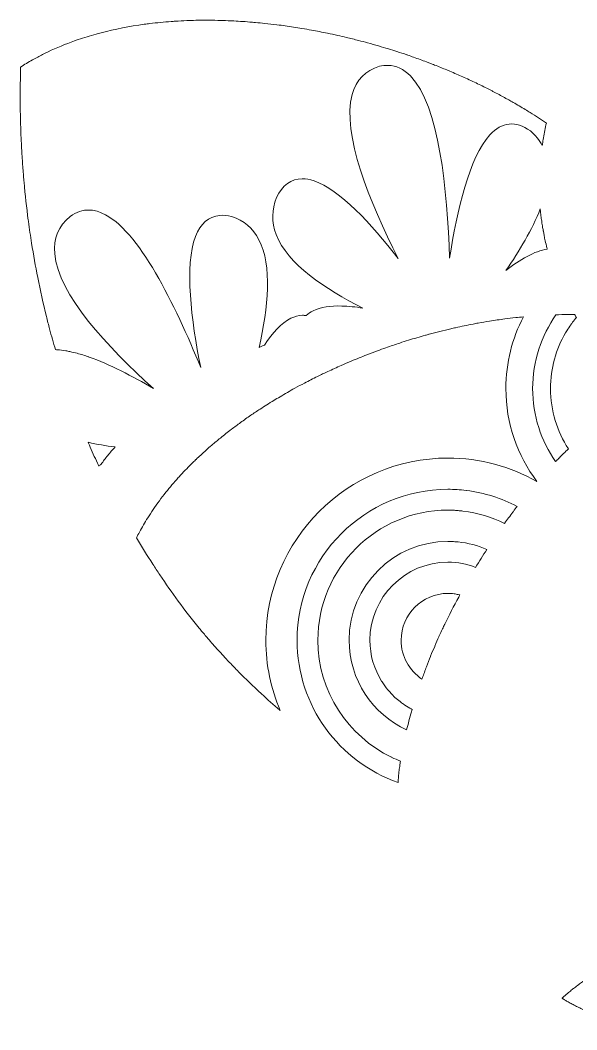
# Model space of a CAD drawing. Header units: millimetres. Extents: x -416 to 1516, y -417 to 43.
# Drawn here: x 494.75 to 521.5, y -293 to -244.5 of the extents above; entities that cross this region are included whole.
import ezdxf

# ---------------------------------------------------------------- set-up
doc = ezdxf.new("R2010")
doc.units = ezdxf.units.MM
doc.header["$MEASUREMENT"] = 0
doc.layers.add('Layer 3', color=7, linetype='Continuous')

msp = doc.modelspace()

# ---------------------------------------------------------------- linework, layer by layer
at = {"layer": 'Layer 3', "lineweight": 0}
for points, knots in [([(498.061, -260.686), (498.054, -260.684), (498.047, -260.682), (498.041, -260.68), (497.851, -260.613), (497.665, -260.553), (497.485, -260.504), (497.366, -260.471), (497.254, -260.45), (497.14, -260.426), (497.075, -260.412), (497.006, -260.392), (496.943, -260.382), (496.8, -260.357), (496.665, -260.345), (496.532, -260.336), (496.503, -260.335), (496.471, -260.328), (496.443, -260.327), (496.347, -259.997), (496.247, -259.668), (496.159, -259.336), (496.106, -259.134), (496.054, -258.932), (496.004, -258.73), (495.852, -258.111), (495.713, -257.489), (495.589, -256.863), (495.48, -256.318), (495.382, -255.77), (495.295, -255.219), (495.24, -254.873), (495.189, -254.525), (495.142, -254.177), (495.139, -254.153), (495.137, -254.129), (495.134, -254.106), (495.054, -253.501), (494.988, -252.893), (494.932, -252.284), (494.924, -252.187), (494.914, -252.09), (494.906, -251.993), (494.885, -251.746), (494.868, -251.497), (494.851, -251.249), (494.842, -251.11), (494.833, -250.972), (494.825, -250.833), (494.811, -250.605), (494.8, -250.378), (494.79, -250.15), (494.783, -249.986), (494.778, -249.821), (494.772, -249.657), (494.765, -249.446), (494.759, -249.235), (494.755, -249.024), (494.752, -248.834), (494.751, -248.644), (494.75, -248.454), (494.748, -248.264), (494.746, -248.073), (494.747, -247.883), (494.749, -247.63), (494.754, -247.376), (494.76, -247.123), (494.763, -247), (494.763, -246.878), (494.767, -246.755), (494.952, -246.635), (495.142, -246.521), (495.336, -246.411), (495.381, -246.385), (495.427, -246.36), (495.473, -246.335), (495.628, -246.25), (495.786, -246.168), (495.946, -246.089), (495.994, -246.065), (496.041, -246.041), (496.089, -246.018), (496.495, -245.824), (496.917, -245.65), (497.352, -245.495), (497.411, -245.474), (497.471, -245.454), (497.531, -245.434), (497.673, -245.386), (497.816, -245.34), (497.96, -245.295), (498.103, -245.252), (498.247, -245.21), (498.392, -245.17), (498.472, -245.148), (498.553, -245.126), (498.634, -245.105), (499.304, -244.931), (499.999, -244.797), (500.712, -244.7), (500.8, -244.688), (500.888, -244.676), (500.977, -244.665), (501.317, -244.624), (501.66, -244.589), (502.008, -244.563), (502.071, -244.559), (502.134, -244.555), (502.198, -244.551), (502.384, -244.539), (502.571, -244.529), (502.759, -244.522), (502.827, -244.519), (502.895, -244.516), (502.963, -244.514), (503.256, -244.505), (503.551, -244.502), (503.847, -244.504), (504.02, -244.505), (504.194, -244.511), (504.368, -244.515), (504.531, -244.519), (504.694, -244.523), (504.858, -244.531), (504.911, -244.533), (504.963, -244.536), (505.016, -244.539), (505.154, -244.546), (505.293, -244.556), (505.432, -244.565), (505.591, -244.575), (505.75, -244.585), (505.909, -244.599), (505.956, -244.603), (506.004, -244.607), (506.051, -244.61), (506.203, -244.624), (506.356, -244.641), (506.509, -244.657), (506.701, -244.677), (506.893, -244.697), (507.085, -244.72), (507.218, -244.737), (507.351, -244.758), (507.484, -244.776), (507.752, -244.814), (508.021, -244.853), (508.289, -244.898), (508.444, -244.923), (508.599, -244.952), (508.754, -244.98), (509.007, -245.026), (509.26, -245.076), (509.512, -245.127), (509.679, -245.162), (509.846, -245.197), (510.012, -245.234), (510.15, -245.265), (510.287, -245.297), (510.424, -245.329), (510.619, -245.376), (510.813, -245.425), (511.007, -245.475), (511.153, -245.513), (511.299, -245.55), (511.444, -245.59), (511.62, -245.638), (511.796, -245.689), (511.971, -245.741), (512.128, -245.786), (512.286, -245.83), (512.442, -245.879), (512.58, -245.921), (512.717, -245.968), (512.854, -246.012), (513.011, -246.063), (513.169, -246.112), (513.326, -246.165), (513.341, -246.17), (513.357, -246.176), (513.373, -246.181), (513.467, -246.214), (513.56, -246.248), (513.654, -246.281), (513.861, -246.354), (514.068, -246.428), (514.272, -246.505), (514.325, -246.525), (514.377, -246.545), (514.429, -246.565), (514.508, -246.595), (514.586, -246.626), (514.665, -246.656), (514.86, -246.733), (515.055, -246.811), (515.248, -246.891), (515.273, -246.901), (515.297, -246.911), (515.322, -246.921), (515.428, -246.966), (515.534, -247.011), (515.639, -247.056), (515.839, -247.143), (516.038, -247.231), (516.235, -247.321), (516.351, -247.375), (516.467, -247.428), (516.581, -247.483), (516.78, -247.577), (516.975, -247.673), (517.17, -247.771), (517.257, -247.815), (517.345, -247.859), (517.432, -247.903), (517.475, -247.926), (517.517, -247.948), (517.56, -247.971), (517.739, -248.064), (517.916, -248.16), (518.091, -248.257), (518.135, -248.281), (518.181, -248.306), (518.225, -248.331), (518.298, -248.371), (518.369, -248.412), (518.441, -248.453), (518.636, -248.564), (518.827, -248.678), (519.016, -248.793), (519.097, -248.842), (519.178, -248.891), (519.258, -248.94), (519.522, -249.105), (519.781, -249.273), (520.033, -249.445), (519.979, -249.68), (519.936, -249.917), (519.894, -250.154), (519.894, -250.155), (519.894, -250.155), (519.894, -250.155), (519.877, -250.251), (519.86, -250.346), (519.845, -250.442), (519.845, -250.442), (519.845, -250.442), (519.845, -250.442), (519.845, -250.445), (519.844, -250.447), (519.844, -250.449), (519.841, -250.471), (519.839, -250.493), (519.836, -250.515), (519.696, -250.256), (519.506, -250.026), (519.265, -249.823), (518.916, -249.568), (518.573, -249.456), (518.245, -249.489), (517.917, -249.521), (517.603, -249.696), (517.314, -250.015), (516.343, -251.082), (515.726, -253.653), (515.383, -255.93), (515.266, -252.676), (514.89, -248.588), (513.502, -247.178), (513.179, -246.85), (512.818, -246.681), (512.421, -246.672), (512.288, -246.669), (512.152, -246.684), (512.012, -246.717), (511.337, -246.914), (510.897, -247.371), (510.703, -248.077), (510.185, -249.959), (511.547, -253.245), (512.912, -255.952), (511.626, -254.283), (510.09, -252.637), (508.869, -252.22), (508.669, -252.152), (508.479, -252.118), (508.302, -252.118), (507.77, -252.117), (507.347, -252.421), (507.061, -253.026), (506.83, -253.606), (506.825, -254.199), (507.046, -254.792), (507.582, -256.224), (509.414, -257.422), (511.209, -258.332), (510.861, -258.277), (510.519, -258.241), (510.198, -258.233), (509.663, -258.219), (509.184, -258.283), (508.822, -258.461), (508.695, -258.523), (508.587, -258.602), (508.491, -258.689), (508.43, -258.681), (508.37, -258.678), (508.309, -258.679), (508.126, -258.684), (507.94, -258.73), (507.752, -258.823), (507.309, -259.044), (506.877, -259.518), (506.48, -260.108), (506.397, -260.145), (506.314, -260.183), (506.232, -260.221), (506.656, -258.315), (506.868, -256.296), (506.219, -255.05), (505.93, -254.493), (505.493, -254.118), (504.906, -253.932), (504.701, -253.883), (504.51, -253.866), (504.334, -253.882), (503.805, -253.93), (503.408, -254.271), (503.172, -254.892), (502.643, -256.277), (502.958, -258.926), (503.425, -261.191), (502.197, -258.197), (500.444, -254.527), (498.677, -253.766), (498.472, -253.677), (498.271, -253.629), (498.076, -253.622), (497.75, -253.611), (497.439, -253.713), (497.144, -253.931), (496.589, -254.384), (496.34, -254.988), (496.404, -255.725), (496.573, -257.691), (498.962, -260.217), (501.152, -262.2), (500.136, -261.596), (499.045, -261.034), (498.061, -260.686)], [0, 0, 0, 0, 1, 1, 1, 2, 2, 2, 3, 3, 3, 4, 4, 4, 5, 5, 5, 6, 6, 6, 7, 7, 7, 8, 8, 8, 9, 9, 9, 10, 10, 10, 11, 11, 11, 12, 12, 12, 13, 13, 13, 14, 14, 14, 15, 15, 15, 16, 16, 16, 17, 17, 17, 18, 18, 18, 19, 19, 19, 20, 20, 20, 21, 21, 21, 22, 22, 22, 23, 23, 23, 24, 24, 24, 25, 25, 25, 26, 26, 26, 27, 27, 27, 28, 28, 28, 29, 29, 29, 30, 30, 30, 31, 31, 31, 32, 32, 32, 33, 33, 33, 34, 34, 34, 35, 35, 35, 36, 36, 36, 37, 37, 37, 38, 38, 38, 39, 39, 39, 40, 40, 40, 41, 41, 41, 42, 42, 42, 43, 43, 43, 44, 44, 44, 45, 45, 45, 46, 46, 46, 47, 47, 47, 48, 48, 48, 49, 49, 49, 50, 50, 50, 51, 51, 51, 52, 52, 52, 53, 53, 53, 54, 54, 54, 55, 55, 55, 56, 56, 56, 57, 57, 57, 58, 58, 58, 59, 59, 59, 60, 60, 60, 61, 61, 61, 62, 62, 62, 63, 63, 63, 64, 64, 64, 65, 65, 65, 66, 66, 66, 67, 67, 67, 68, 68, 68, 69, 69, 69, 70, 70, 70, 71, 71, 71, 72, 72, 72, 73, 73, 73, 74, 74, 74, 75, 75, 75, 76, 76, 76, 77, 77, 77, 78, 78, 78, 79, 79, 79, 80, 80, 80, 81, 81, 81, 82, 82, 82, 83, 83, 83, 84, 84, 84, 85, 85, 85, 86, 86, 86, 87, 87, 87, 88, 88, 88, 89, 89, 89, 90, 90, 90, 91, 91, 91, 92, 92, 92, 93, 93, 93, 94, 94, 94, 95, 95, 95, 96, 96, 96, 97, 97, 97, 98, 98, 98, 99, 99, 99, 100, 100, 100, 101, 101, 101, 102, 102, 102, 103, 103, 103, 104, 104, 104, 105, 105, 105, 106, 106, 106, 107, 107, 107, 108, 108, 108, 109, 109, 109, 110, 110, 110, 111, 111, 111, 112, 112, 112, 113, 113, 113, 114, 114, 114, 115, 115, 115, 116, 116, 116, 116]), ([(520.075, -255.497), (519.471, -255.589), (518.771, -255.997), (518.087, -256.532), (518.738, -255.588), (519.355, -254.557), (519.738, -253.566), (519.744, -253.63), (519.752, -253.694), (519.759, -253.758), (519.769, -253.848), (519.778, -253.939), (519.789, -254.029), (519.795, -254.069), (519.803, -254.108), (519.808, -254.148), (519.81, -254.159), (519.811, -254.171), (519.813, -254.183), (519.817, -254.226), (519.822, -254.27), (519.828, -254.313), (519.836, -254.361), (519.846, -254.409), (519.855, -254.458), (519.861, -254.49), (519.867, -254.522), (519.873, -254.554), (519.877, -254.574), (519.879, -254.595), (519.883, -254.615), (519.886, -254.634), (519.891, -254.652), (519.895, -254.671), (519.901, -254.701), (519.906, -254.73), (519.911, -254.76), (519.924, -254.832), (519.936, -254.903), (519.951, -254.975), (519.96, -255.015), (519.965, -255.056), (519.974, -255.096), (519.999, -255.21), (520.031, -255.323), (520.061, -255.437), (520.066, -255.457), (520.07, -255.477), (520.075, -255.497)], [0, 0, 0, 0, 1, 1, 1, 2, 2, 2, 3, 3, 3, 4, 4, 4, 5, 5, 5, 6, 6, 6, 7, 7, 7, 8, 8, 8, 9, 9, 9, 10, 10, 10, 11, 11, 11, 12, 12, 12, 13, 13, 13, 14, 14, 14, 15, 15, 15, 16, 16, 16, 16]), ([(515.304, -265.538), (515.304, -265.538), (515.304, -265.538), (515.304, -265.538), (515.303, -265.538), (515.303, -265.538), (515.303, -265.538), (510.479, -265.538), (506.553, -269.464), (506.553, -274.289), (506.553, -275.484), (506.799, -276.621), (507.235, -277.66), (507.229, -277.655), (507.223, -277.65), (507.217, -277.645), (506.921, -277.392), (506.632, -277.132), (506.346, -276.869), (506.271, -276.8), (506.196, -276.731), (506.122, -276.661), (505.849, -276.405), (505.58, -276.146), (505.317, -275.882), (505.29, -275.856), (505.264, -275.83), (505.238, -275.804), (505.093, -275.657), (504.951, -275.508), (504.809, -275.358), (504.744, -275.289), (504.677, -275.222), (504.613, -275.153), (504.496, -275.027), (504.383, -274.9), (504.268, -274.773), (504.181, -274.676), (504.092, -274.581), (504.007, -274.483), (503.927, -274.393), (503.85, -274.3), (503.772, -274.209), (503.655, -274.072), (503.537, -273.937), (503.423, -273.799), (503.4, -273.771), (503.378, -273.742), (503.355, -273.714), (503.005, -273.288), (502.665, -272.853), (502.338, -272.407), (502.035, -271.993), (501.743, -271.573), (501.459, -271.15), (501.344, -270.979), (501.231, -270.807), (501.119, -270.635), (500.848, -270.217), (500.584, -269.796), (500.331, -269.37), (500.377, -269.277), (500.43, -269.186), (500.479, -269.094), (500.603, -268.863), (500.735, -268.635), (500.876, -268.41), (500.96, -268.276), (501.047, -268.143), (501.136, -268.011), (501.328, -267.729), (501.532, -267.451), (501.75, -267.178), (501.94, -266.94), (502.137, -266.705), (502.345, -266.474), (502.357, -266.461), (502.368, -266.45), (502.38, -266.437), (502.57, -266.228), (502.771, -266.023), (502.975, -265.82), (503.015, -265.78), (503.054, -265.74), (503.094, -265.7), (503.12, -265.676), (503.144, -265.651), (503.17, -265.627), (503.179, -265.618), (503.189, -265.61), (503.198, -265.601), (503.269, -265.532), (503.346, -265.467), (503.42, -265.399), (503.593, -265.236), (503.768, -265.075), (503.951, -264.918), (504.086, -264.802), (504.227, -264.69), (504.366, -264.577), (504.54, -264.435), (504.714, -264.292), (504.894, -264.154), (504.896, -264.153), (504.898, -264.152), (504.899, -264.151), (505.043, -264.041), (505.193, -263.937), (505.34, -263.83), (505.5, -263.713), (505.661, -263.597), (505.826, -263.484), (505.974, -263.382), (506.127, -263.284), (506.278, -263.185), (506.493, -263.045), (506.71, -262.906), (506.931, -262.771), (507.031, -262.71), (507.132, -262.651), (507.233, -262.592), (507.469, -262.453), (507.706, -262.316), (507.947, -262.183), (508.099, -262.1), (508.253, -262.018), (508.407, -261.938), (508.615, -261.828), (508.826, -261.721), (509.038, -261.616), (509.2, -261.536), (509.363, -261.458), (509.526, -261.381), (509.739, -261.282), (509.952, -261.184), (510.167, -261.09), (510.331, -261.018), (510.495, -260.947), (510.659, -260.878), (510.907, -260.774), (511.156, -260.675), (511.406, -260.578), (511.575, -260.512), (511.743, -260.446), (511.912, -260.383), (512.047, -260.334), (512.183, -260.286), (512.319, -260.238), (512.543, -260.16), (512.767, -260.084), (512.993, -260.01), (513.129, -259.966), (513.266, -259.922), (513.403, -259.88), (513.675, -259.796), (513.948, -259.714), (514.221, -259.638), (514.277, -259.623), (514.332, -259.606), (514.387, -259.591), (514.394, -259.589), (514.4, -259.588), (514.407, -259.586), (514.749, -259.493), (515.092, -259.407), (515.435, -259.327), (515.513, -259.309), (515.591, -259.292), (515.67, -259.275), (515.95, -259.212), (516.231, -259.153), (516.511, -259.099), (516.594, -259.083), (516.677, -259.067), (516.76, -259.052), (516.943, -259.018), (517.126, -258.991), (517.308, -258.961), (517.551, -258.922), (517.794, -258.884), (518.036, -258.852), (518.211, -258.829), (518.384, -258.81), (518.558, -258.79), (518.683, -258.776), (518.807, -258.765), (518.931, -258.754), (518.394, -259.786), (518.087, -260.957), (518.087, -262.2), (518.087, -263.873), (518.646, -265.414), (519.577, -266.662), (518.312, -265.949), (516.856, -265.538), (515.304, -265.538)], [0, 0, 0, 0, 1, 1, 1, 2, 2, 2, 3, 3, 3, 4, 4, 4, 5, 5, 5, 6, 6, 6, 7, 7, 7, 8, 8, 8, 9, 9, 9, 10, 10, 10, 11, 11, 11, 12, 12, 12, 13, 13, 13, 14, 14, 14, 15, 15, 15, 16, 16, 16, 17, 17, 17, 18, 18, 18, 19, 19, 19, 20, 20, 20, 21, 21, 21, 22, 22, 22, 23, 23, 23, 24, 24, 24, 25, 25, 25, 26, 26, 26, 27, 27, 27, 28, 28, 28, 29, 29, 29, 30, 30, 30, 31, 31, 31, 32, 32, 32, 33, 33, 33, 34, 34, 34, 35, 35, 35, 36, 36, 36, 37, 37, 37, 38, 38, 38, 39, 39, 39, 40, 40, 40, 41, 41, 41, 42, 42, 42, 43, 43, 43, 44, 44, 44, 45, 45, 45, 46, 46, 46, 47, 47, 47, 48, 48, 48, 49, 49, 49, 50, 50, 50, 51, 51, 51, 52, 52, 52, 53, 53, 53, 54, 54, 54, 55, 55, 55, 56, 56, 56, 57, 57, 57, 58, 58, 58, 59, 59, 59, 60, 60, 60, 61, 61, 61, 62, 62, 62, 63, 63, 63, 64, 64, 64, 65, 65, 65, 65]), ([(519.373, -262.2), (519.373, -260.881), (519.79, -259.661), (520.495, -258.655), (520.534, -258.654), (520.575, -258.651), (520.614, -258.65), (520.835, -258.645), (521.054, -258.644), (521.271, -258.646), (521.309, -258.646), (521.349, -258.644), (521.387, -258.645), (521.388, -258.645), (521.389, -258.645), (521.39, -258.645), (521.39, -258.645), (521.391, -258.646), (521.391, -258.646), (521.418, -258.691), (521.449, -258.734), (521.477, -258.779), (521.414, -258.855), (521.356, -258.935), (521.297, -259.013), (521.266, -259.055), (521.232, -259.095), (521.202, -259.138), (521.137, -259.23), (521.077, -259.327), (521.018, -259.423), (520.998, -259.456), (520.975, -259.487), (520.956, -259.521), (520.495, -260.309), (520.23, -261.223), (520.23, -262.2), (520.23, -263.267), (520.549, -264.258), (521.091, -265.093), (521.012, -265.169), (520.936, -265.249), (520.857, -265.326), (520.853, -265.33), (520.848, -265.335), (520.843, -265.339), (520.781, -265.401), (520.718, -265.462), (520.657, -265.525), (520.65, -265.532), (520.644, -265.538), (520.638, -265.545), (520.584, -265.6), (520.529, -265.652), (520.475, -265.707), (519.785, -264.708), (519.373, -263.504), (519.373, -262.2)], [0, 0, 0, 0, 1, 1, 1, 2, 2, 2, 3, 3, 3, 4, 4, 4, 5, 5, 5, 6, 6, 6, 7, 7, 7, 8, 8, 8, 9, 9, 9, 10, 10, 10, 11, 11, 11, 12, 12, 12, 13, 13, 13, 14, 14, 14, 15, 15, 15, 16, 16, 16, 17, 17, 17, 18, 18, 18, 19, 19, 19, 19]), ([(527.253, -263.597), (527.267, -263.602), (527.281, -263.607), (527.295, -263.612), (527.401, -263.654), (527.508, -263.695), (527.616, -263.733), (527.648, -263.745), (527.681, -263.757), (527.713, -263.769), (527.716, -263.77), (527.719, -263.771), (527.723, -263.772), (527.723, -263.772), (527.724, -263.773), (527.724, -263.773), (526.236, -266.842), (522.28, -276.767), (527.862, -286.144), (527.509, -286.113), (527.156, -286.077), (526.803, -286.036), (526.769, -286.032), (526.734, -286.027), (526.699, -286.023), (526.391, -285.987), (526.082, -285.946), (525.774, -285.901), (525.708, -285.892), (525.642, -285.882), (525.576, -285.872), (525.292, -285.83), (525.009, -285.784), (524.726, -285.735), (524.66, -285.723), (524.593, -285.712), (524.527, -285.701), (524.521, -285.699), (524.515, -285.698), (524.509, -285.697), (524.215, -285.645), (523.922, -285.588), (523.63, -285.528), (523.585, -285.519), (523.54, -285.511), (523.495, -285.502), (519.774, -274.918), (525.66, -265.779), (527.253, -263.597)], [0, 0, 0, 0, 1, 1, 1, 2, 2, 2, 3, 3, 3, 4, 4, 4, 5, 5, 5, 6, 6, 6, 7, 7, 7, 8, 8, 8, 9, 9, 9, 10, 10, 10, 11, 11, 11, 12, 12, 12, 13, 13, 13, 14, 14, 14, 15, 15, 15, 16, 16, 16, 16]), ([(499.307, -265.002), (499.307, -265.002), (499.307, -265.003), (499.307, -265.003), (499.182, -265.14), (499.064, -265.278), (498.952, -265.416), (498.952, -265.416), (498.951, -265.417), (498.951, -265.417), (498.839, -265.555), (498.735, -265.694), (498.637, -265.833), (498.637, -265.833), (498.637, -265.833), (498.636, -265.834), (498.595, -265.863), (498.558, -265.894), (498.52, -265.924), (498.499, -265.877), (498.478, -265.83), (498.456, -265.783), (498.324, -265.494), (498.195, -265.203), (498.07, -264.911), (498.052, -264.868), (498.034, -264.825), (498.016, -264.781), (498.433, -264.875), (498.867, -264.948), (499.307, -265.002)], [0, 0, 0, 0, 1, 1, 1, 2, 2, 2, 3, 3, 3, 4, 4, 4, 5, 5, 5, 6, 6, 6, 7, 7, 7, 8, 8, 8, 9, 9, 9, 10, 10, 10, 10]), ([(516.025, -268.081), (515.987, -268.077), (515.948, -268.075), (515.91, -268.071), (515.829, -268.063), (515.749, -268.054), (515.667, -268.049), (515.604, -268.046), (515.541, -268.046), (515.477, -268.044), (515.419, -268.042), (515.362, -268.039), (515.304, -268.039), (515.304, -268.039), (515.304, -268.039), (515.304, -268.039), (515.304, -268.039), (515.303, -268.039), (515.303, -268.039), (511.857, -268.039), (509.053, -270.842), (509.053, -274.289), (509.053, -276.763), (510.502, -278.899), (512.593, -279.91), (512.597, -279.912), (512.602, -279.914), (512.607, -279.916), (512.742, -279.981), (512.879, -280.042), (513.019, -280.097), (513.013, -280.136), (513.009, -280.173), (513.004, -280.212), (513, -280.241), (512.996, -280.27), (512.992, -280.299), (512.989, -280.32), (512.986, -280.34), (512.984, -280.361), (512.973, -280.444), (512.96, -280.529), (512.951, -280.612), (512.948, -280.637), (512.947, -280.661), (512.944, -280.685), (512.929, -280.825), (512.916, -280.965), (512.906, -281.102), (512.906, -281.109), (512.905, -281.116), (512.904, -281.123), (510.084, -280.13), (508.054, -277.445), (508.054, -274.289), (508.054, -270.291), (511.306, -267.039), (515.304, -267.038), (515.597, -267.038), (515.886, -267.057), (516.171, -267.092), (516.177, -267.092), (516.183, -267.093), (516.189, -267.093), (517.059, -267.202), (517.881, -267.468), (518.629, -267.857), (518.566, -267.938), (518.507, -268.022), (518.446, -268.104), (518.442, -268.109), (518.439, -268.113), (518.436, -268.117), (518.435, -268.118), (518.434, -268.119), (518.433, -268.12), (518.432, -268.121), (518.431, -268.123), (518.431, -268.124), (518.427, -268.129), (518.423, -268.134), (518.42, -268.139), (518.287, -268.316), (518.153, -268.493), (518.024, -268.673), (517.406, -268.371), (516.734, -268.165), (516.025, -268.081)], [0, 0, 0, 0, 1, 1, 1, 2, 2, 2, 3, 3, 3, 4, 4, 4, 5, 5, 5, 6, 6, 6, 7, 7, 7, 8, 8, 8, 9, 9, 9, 10, 10, 10, 11, 11, 11, 12, 12, 12, 13, 13, 13, 14, 14, 14, 15, 15, 15, 16, 16, 16, 17, 17, 17, 18, 18, 18, 19, 19, 19, 20, 20, 20, 21, 21, 21, 22, 22, 22, 23, 23, 23, 24, 24, 24, 25, 25, 25, 26, 26, 26, 27, 27, 27, 28, 28, 28, 29, 29, 29, 29]), ([(515.304, -270.539), (515.304, -270.539), (515.304, -270.539), (515.304, -270.539), (515.303, -270.539), (515.303, -270.539), (515.303, -270.539), (513.236, -270.539), (511.553, -272.221), (511.553, -274.289), (511.553, -275.012), (511.76, -275.687), (512.117, -276.26), (512.123, -276.268), (512.13, -276.276), (512.135, -276.284), (512.22, -276.418), (512.312, -276.547), (512.412, -276.668), (512.46, -276.725), (512.515, -276.775), (512.565, -276.83), (512.629, -276.898), (512.689, -276.97), (512.758, -277.033), (512.835, -277.104), (512.92, -277.166), (513.003, -277.231), (513.053, -277.27), (513.098, -277.313), (513.15, -277.35), (513.254, -277.423), (513.366, -277.486), (513.477, -277.549), (513.513, -277.569), (513.545, -277.593), (513.582, -277.612), (513.571, -277.648), (513.56, -277.685), (513.55, -277.721), (513.55, -277.721), (513.55, -277.722), (513.55, -277.722), (513.55, -277.722), (513.55, -277.723), (513.549, -277.723), (513.466, -278.013), (513.389, -278.305), (513.318, -278.596), (511.689, -277.843), (510.554, -276.198), (510.554, -274.289), (510.554, -271.669), (512.684, -269.539), (515.304, -269.539), (515.396, -269.539), (515.485, -269.548), (515.576, -269.553), (515.649, -269.557), (515.723, -269.557), (515.795, -269.564), (516.28, -269.615), (516.743, -269.741), (517.173, -269.927), (516.989, -270.213), (516.809, -270.501), (516.633, -270.791), (516.22, -270.632), (515.773, -270.539), (515.304, -270.539)], [0, 0, 0, 0, 1, 1, 1, 2, 2, 2, 3, 3, 3, 4, 4, 4, 5, 5, 5, 6, 6, 6, 7, 7, 7, 8, 8, 8, 9, 9, 9, 10, 10, 10, 11, 11, 11, 12, 12, 12, 13, 13, 13, 14, 14, 14, 15, 15, 15, 16, 16, 16, 17, 17, 17, 18, 18, 18, 19, 19, 19, 20, 20, 20, 21, 21, 21, 22, 22, 22, 23, 23, 23, 23]), ([(515.875, -272.113), (515.856, -272.148), (515.839, -272.183), (515.821, -272.218), (515.587, -272.65), (515.361, -273.084), (515.148, -273.52), (515.147, -273.523), (515.145, -273.526), (515.144, -273.53), (515.111, -273.596), (515.078, -273.668), (515.045, -273.738), (515.045, -273.739), (515.044, -273.739), (515.044, -273.74), (514.987, -273.861), (514.929, -273.986), (514.871, -274.115), (514.871, -274.116), (514.87, -274.116), (514.87, -274.117), (514.87, -274.118), (514.869, -274.118), (514.869, -274.119), (514.804, -274.264), (514.738, -274.414), (514.672, -274.569), (514.67, -274.573), (514.668, -274.578), (514.666, -274.582), (514.601, -274.736), (514.536, -274.893), (514.471, -275.054), (514.469, -275.058), (514.467, -275.063), (514.465, -275.067), (514.4, -275.23), (514.335, -275.396), (514.27, -275.566), (514.269, -275.568), (514.268, -275.57), (514.268, -275.572), (514.202, -275.744), (514.138, -275.918), (514.074, -276.096), (514.074, -276.097), (514.074, -276.097), (514.074, -276.098), (514.073, -276.098), (514.073, -276.099), (514.073, -276.099), (514.067, -276.117), (514.06, -276.134), (514.054, -276.152), (513.453, -275.747), (513.054, -275.066), (513.054, -274.289), (513.054, -273.048), (514.063, -272.039), (515.304, -272.039), (515.402, -272.039), (515.5, -272.045), (515.595, -272.058), (515.663, -272.067), (515.729, -272.083), (515.795, -272.098), (515.821, -272.104), (515.849, -272.107), (515.875, -272.113)], [0, 0, 0, 0, 1, 1, 1, 2, 2, 2, 3, 3, 3, 4, 4, 4, 5, 5, 5, 6, 6, 6, 7, 7, 7, 8, 8, 8, 9, 9, 9, 10, 10, 10, 11, 11, 11, 12, 12, 12, 13, 13, 13, 14, 14, 14, 15, 15, 15, 16, 16, 16, 17, 17, 17, 18, 18, 18, 19, 19, 19, 20, 20, 20, 21, 21, 21, 22, 22, 22, 23, 23, 23, 23]), ([(521.074, -291.235), (521.083, -291.227), (521.094, -291.218), (521.103, -291.21), (521.156, -291.166), (521.215, -291.118), (521.279, -291.066), (521.299, -291.05), (521.32, -291.034), (521.34, -291.018), (521.398, -290.973), (521.462, -290.924), (521.528, -290.875), (521.544, -290.862), (521.559, -290.85), (521.576, -290.838), (521.592, -290.826), (521.608, -290.814), (521.624, -290.802), (521.687, -290.756), (521.756, -290.707), (521.826, -290.658), (521.879, -290.621), (521.933, -290.583), (521.99, -290.545), (522.049, -290.505), (522.112, -290.464), (522.175, -290.423), (522.256, -290.371), (522.339, -290.318), (522.426, -290.265), (522.474, -290.235), (522.524, -290.206), (522.574, -290.176), (522.696, -290.104), (522.822, -290.031), (522.955, -289.959), (522.967, -289.953), (522.979, -289.946), (522.991, -289.94), (523.144, -289.858), (523.304, -289.777), (523.469, -289.699), (523.595, -289.64), (523.729, -289.585), (523.861, -289.528), (524.083, -289.434), (524.311, -289.342), (524.551, -289.262), (524.575, -289.254), (524.598, -289.245), (524.622, -289.237), (524.628, -289.235), (524.634, -289.234), (524.64, -289.232), (524.79, -289.184), (524.944, -289.14), (525.1, -289.099), (525.151, -289.086), (525.203, -289.074), (525.254, -289.062), (525.374, -289.033), (525.497, -289.007), (525.62, -288.983), (525.673, -288.973), (525.726, -288.962), (525.779, -288.953), (525.949, -288.924), (526.122, -288.899), (526.297, -288.881), (526.3, -288.881), (526.302, -288.881), (526.304, -288.88), (526.501, -288.861), (526.697, -288.85), (526.891, -288.846), (527.061, -288.842), (527.229, -288.846), (527.395, -288.853), (527.455, -288.856), (527.515, -288.86), (527.574, -288.863), (527.677, -288.87), (527.778, -288.879), (527.879, -288.889), (527.95, -288.896), (528.022, -288.902), (528.092, -288.911), (528.217, -288.927), (528.341, -288.945), (528.462, -288.965), (528.47, -288.967), (528.477, -288.967), (528.485, -288.969), (528.496, -288.971), (528.508, -288.972), (528.519, -288.974), (528.555, -288.98), (528.591, -288.987), (528.627, -288.993), (528.763, -289.018), (528.897, -289.045), (529.027, -289.075), (529.073, -289.086), (529.118, -289.097), (529.164, -289.108), (529.274, -289.134), (529.382, -289.162), (529.487, -289.191), (529.53, -289.203), (529.573, -289.214), (529.615, -289.227), (529.741, -289.263), (529.864, -289.301), (529.983, -289.34), (530.004, -289.347), (530.026, -289.354), (530.047, -289.361), (530.172, -289.402), (530.291, -289.445), (530.408, -289.488), (530.447, -289.503), (530.485, -289.518), (530.523, -289.532), (530.609, -289.565), (530.693, -289.599), (530.773, -289.632), (530.808, -289.646), (530.844, -289.661), (530.878, -289.675), (530.911, -289.689), (530.943, -289.704), (530.977, -289.718), (531.111, -289.777), (531.236, -289.834), (531.352, -289.889), (531.387, -289.905), (531.423, -289.922), (531.457, -289.939), (531.487, -289.953), (531.514, -289.967), (531.542, -289.981), (531.599, -290.01), (531.654, -290.038), (531.704, -290.064), (531.727, -290.076), (531.75, -290.088), (531.772, -290.099), (531.772, -290.1), (531.772, -290.1), (531.772, -290.1), (531.831, -290.131), (531.884, -290.16), (531.932, -290.187), (531.936, -290.189), (531.941, -290.192), (531.945, -290.194), (531.954, -290.199), (531.962, -290.204), (531.971, -290.209), (531.971, -290.209), (531.971, -290.209), (531.972, -290.209), (532.014, -290.233), (532.052, -290.255), (532.085, -290.274), (532.102, -290.284), (532.116, -290.293), (532.13, -290.301), (532.15, -290.313), (532.168, -290.324), (532.181, -290.332), (532.19, -290.337), (532.201, -290.344), (532.207, -290.348), (532.209, -290.349), (532.21, -290.35), (532.211, -290.35), (532.219, -290.356), (532.226, -290.36), (532.226, -290.36), (532.226, -290.36), (532.216, -290.369), (532.201, -290.384), (532.199, -290.385), (532.198, -290.387), (532.197, -290.388), (532.182, -290.401), (532.159, -290.422), (532.135, -290.445), (532.127, -290.452), (532.119, -290.459), (532.11, -290.467), (532.077, -290.497), (532.037, -290.531), (531.99, -290.572), (531.988, -290.574), (531.985, -290.576), (531.983, -290.578), (531.939, -290.616), (531.887, -290.659), (531.831, -290.705), (531.816, -290.717), (531.8, -290.73), (531.783, -290.743), (531.737, -290.781), (531.686, -290.821), (531.633, -290.863), (531.607, -290.883), (531.581, -290.903), (531.554, -290.924), (531.502, -290.964), (531.445, -291.006), (531.387, -291.048), (531.355, -291.072), (531.322, -291.096), (531.288, -291.121), (531.224, -291.167), (531.155, -291.215), (531.085, -291.263), (531.053, -291.285), (531.022, -291.307), (530.988, -291.33), (530.954, -291.353), (530.915, -291.377), (530.879, -291.401), (530.793, -291.457), (530.706, -291.514), (530.613, -291.571), (530.56, -291.604), (530.503, -291.636), (530.448, -291.669), (530.367, -291.718), (530.285, -291.766), (530.2, -291.814), (530.137, -291.849), (530.071, -291.884), (530.006, -291.918), (529.922, -291.964), (529.835, -292.009), (529.747, -292.053), (529.676, -292.089), (529.604, -292.123), (529.531, -292.157), (529.441, -292.2), (529.349, -292.241), (529.256, -292.282), (529.179, -292.316), (529.101, -292.349), (529.021, -292.381), (528.925, -292.42), (528.827, -292.457), (528.728, -292.493), (528.647, -292.523), (528.566, -292.553), (528.483, -292.581), (528.378, -292.615), (528.272, -292.647), (528.165, -292.678), (528.082, -292.703), (528, -292.728), (527.916, -292.75), (527.794, -292.782), (527.67, -292.809), (527.545, -292.835), (527.471, -292.851), (527.398, -292.869), (527.323, -292.883), (527.133, -292.917), (526.939, -292.945), (526.742, -292.966), (526.73, -292.967), (526.719, -292.969), (526.707, -292.971), (526.568, -292.984), (526.431, -292.989), (526.293, -292.995), (526.255, -292.997), (526.216, -293.001), (526.178, -293.002), (526.118, -293.004), (526.059, -293.003), (525.999, -293.004), (525.892, -293.004), (525.786, -293.002), (525.681, -292.999), (525.675, -292.998), (525.669, -292.999), (525.662, -292.998), (525.592, -292.996), (525.523, -292.993), (525.453, -292.989), (525.349, -292.982), (525.247, -292.973), (525.144, -292.963), (525.079, -292.957), (525.013, -292.952), (524.948, -292.944), (524.797, -292.926), (524.648, -292.904), (524.501, -292.879), (524.417, -292.864), (524.334, -292.847), (524.251, -292.831), (524.178, -292.816), (524.105, -292.802), (524.033, -292.786), (523.949, -292.767), (523.867, -292.747), (523.785, -292.727), (523.718, -292.711), (523.652, -292.694), (523.587, -292.676), (523.506, -292.654), (523.426, -292.632), (523.348, -292.609), (523.287, -292.592), (523.229, -292.573), (523.17, -292.555), (522.886, -292.466), (522.622, -292.371), (522.379, -292.275), (522.334, -292.257), (522.288, -292.24), (522.245, -292.222), (522.178, -292.194), (522.114, -292.167), (522.05, -292.14), (522.007, -292.121), (521.964, -292.102), (521.922, -292.083), (521.863, -292.057), (521.805, -292.031), (521.751, -292.006), (521.71, -291.987), (521.672, -291.968), (521.634, -291.95), (521.584, -291.926), (521.533, -291.902), (521.487, -291.879), (521.447, -291.859), (521.411, -291.84), (521.374, -291.821), (521.302, -291.784), (521.237, -291.75), (521.178, -291.718), (521.147, -291.701), (521.115, -291.684), (521.087, -291.668), (521.058, -291.652), (521.033, -291.638), (521.008, -291.624), (520.983, -291.61), (520.959, -291.596), (520.938, -291.584), (520.919, -291.572), (520.9, -291.561), (520.884, -291.551), (520.865, -291.54), (520.848, -291.53), (520.834, -291.522), (520.826, -291.517), (520.815, -291.51), (520.81, -291.506), (520.797, -291.499), (520.785, -291.491), (520.785, -291.491), (520.785, -291.491), (520.887, -291.392), (521.074, -291.235)], [0, 0, 0, 0, 1, 1, 1, 2, 2, 2, 3, 3, 3, 4, 4, 4, 5, 5, 5, 6, 6, 6, 7, 7, 7, 8, 8, 8, 9, 9, 9, 10, 10, 10, 11, 11, 11, 12, 12, 12, 13, 13, 13, 14, 14, 14, 15, 15, 15, 16, 16, 16, 17, 17, 17, 18, 18, 18, 19, 19, 19, 20, 20, 20, 21, 21, 21, 22, 22, 22, 23, 23, 23, 24, 24, 24, 25, 25, 25, 26, 26, 26, 27, 27, 27, 28, 28, 28, 29, 29, 29, 30, 30, 30, 31, 31, 31, 32, 32, 32, 33, 33, 33, 34, 34, 34, 35, 35, 35, 36, 36, 36, 37, 37, 37, 38, 38, 38, 39, 39, 39, 40, 40, 40, 41, 41, 41, 42, 42, 42, 43, 43, 43, 44, 44, 44, 45, 45, 45, 46, 46, 46, 47, 47, 47, 48, 48, 48, 49, 49, 49, 50, 50, 50, 51, 51, 51, 52, 52, 52, 53, 53, 53, 54, 54, 54, 55, 55, 55, 56, 56, 56, 57, 57, 57, 58, 58, 58, 59, 59, 59, 60, 60, 60, 61, 61, 61, 62, 62, 62, 63, 63, 63, 64, 64, 64, 65, 65, 65, 66, 66, 66, 67, 67, 67, 68, 68, 68, 69, 69, 69, 70, 70, 70, 71, 71, 71, 72, 72, 72, 73, 73, 73, 74, 74, 74, 75, 75, 75, 76, 76, 76, 77, 77, 77, 78, 78, 78, 79, 79, 79, 80, 80, 80, 81, 81, 81, 82, 82, 82, 83, 83, 83, 84, 84, 84, 85, 85, 85, 86, 86, 86, 87, 87, 87, 88, 88, 88, 89, 89, 89, 90, 90, 90, 91, 91, 91, 92, 92, 92, 93, 93, 93, 94, 94, 94, 95, 95, 95, 96, 96, 96, 97, 97, 97, 98, 98, 98, 99, 99, 99, 100, 100, 100, 101, 101, 101, 102, 102, 102, 103, 103, 103, 104, 104, 104, 105, 105, 105, 106, 106, 106, 107, 107, 107, 108, 108, 108, 109, 109, 109, 110, 110, 110, 111, 111, 111, 112, 112, 112, 113, 113, 113, 114, 114, 114, 115, 115, 115, 116, 116, 116, 117, 117, 117, 118, 118, 118, 119, 119, 119, 120, 120, 120, 121, 121, 121, 122, 122, 122, 123, 123, 123, 123])]:
    msp.add_open_spline(points, degree=3, knots=knots, dxfattribs=at)

doc.saveas('drawing.dxf')
